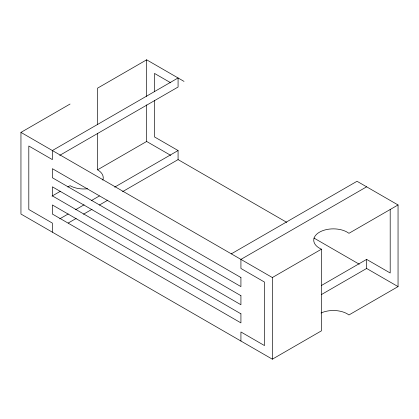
<?xml version="1.0" encoding="UTF-8"?>
<svg xmlns="http://www.w3.org/2000/svg" width="419" height="419" viewBox="0 0 419 419"><rect width="100%" height="100%" fill="white"/><g stroke="black" fill="none" stroke-linecap="round" stroke-linejoin="round"><path stroke-width="0.63" d="M321.038 313.019A19.614 11.323 0 0 1 348.948 314.957L398.05 286.606L398.05 204.964L348.948 233.31A19.614 11.323 0 0 0 319.488 232.178A19.614 11.323 0 0 0 321.452 249.19L321.452 330.832L272.35 359.183L20.95 214.036L20.95 132.394L70.052 104.043M184.025 81.396L146.65 59.817L97.548 88.168L97.548 124.747M59.734 155.355L178.075 87.032L178.075 77.96L52.375 150.536L52.375 159.608L28.806 146.001L28.806 209.5L52.375 223.107L52.375 232.178M51.993 196.113L60.456 191.226M67.794 186.989L70.052 185.69A19.442 11.224 0 0 0 87.597 188.76M102.817 180.086A19.442 11.224 0 0 0 97.548 169.81L146.65 141.465L170.779 155.397M59.734 218.859L68.229 213.957M75.588 209.704L84.083 204.802M91.442 200.549L99.371 195.977M114.659 187.146L178.075 150.536L178.075 159.608L286.79 222.374M68.229 223.028L76.158 218.451M83.517 214.198L92.012 209.296M99.371 205.048L107.866 200.141M122.584 191.645L178.075 159.608M231.319 253.846L357.019 181.275L398.05 204.964M366.625 186.822L240.925 259.392L240.925 268.464L264.494 282.071L264.494 345.575L240.925 331.968L240.925 341.04M20.95 132.394L272.35 277.535L321.452 249.19M321.326 285.549L366.625 259.392L390.194 272.999L390.194 209.5M321.326 294.62L366.625 268.464L398.05 286.606M170.779 82.821L154.506 73.425L154.506 91.756M178.075 150.536L154.506 136.929L154.506 100.267M313.967 238.065L359.266 264.216M366.625 259.392L366.625 268.464M272.35 277.535L272.35 359.183M146.65 59.817L146.65 96.396M146.65 104.886L146.65 141.465M97.548 133.237L97.548 169.81M240.925 277.535L52.375 168.679L52.375 177.75L240.925 286.606L240.925 277.535M240.925 295.678L52.375 186.822L52.375 195.893L240.925 304.749L240.925 295.678M240.925 313.821L52.375 204.964L52.375 214.036L240.925 322.892L240.925 313.821"/></g></svg>
